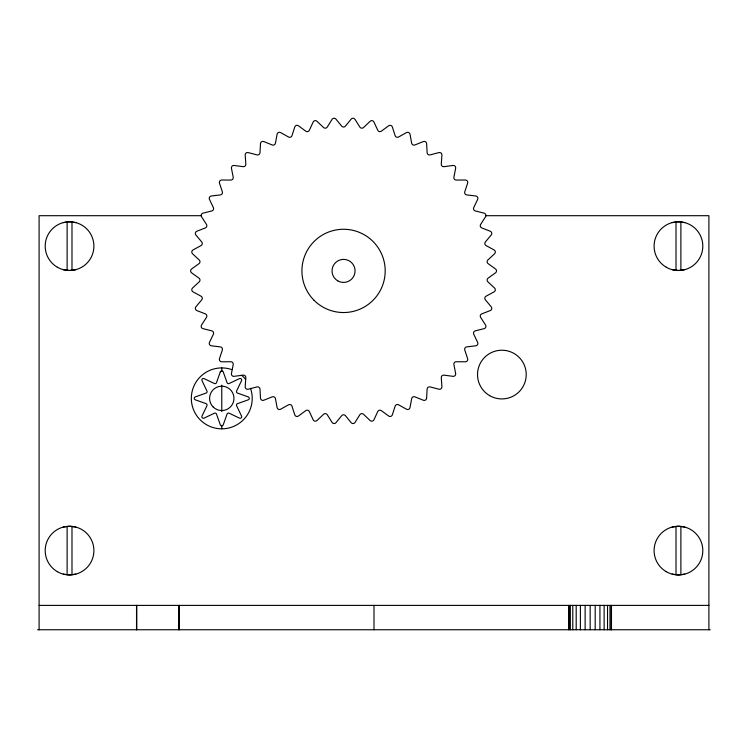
<?xml version="1.0" encoding="UTF-8"?>
<svg xmlns="http://www.w3.org/2000/svg" width="748" height="748" viewBox="0 0 748 748"><rect width="100%" height="100%" fill="white"/><g stroke="black" fill="none" stroke-linecap="round" stroke-linejoin="round"><path stroke-width="1.12" d="M63.243 222.614L69.545 221.782L75.847 222.614M75.847 269.663L69.545 270.496L63.243 269.663M672.153 222.614L678.455 221.782L684.757 222.614M684.757 269.663L678.455 270.496L672.153 269.663M63.243 527.069L69.545 526.237L75.847 527.069M75.847 574.118L69.545 574.95L63.243 574.118M672.153 527.069L678.455 526.237L684.757 527.069M684.757 574.118L678.455 574.95L672.153 574.118M201.296 215.695L39.102 215.695L39.102 629.751M486.022 215.695L708.898 215.695L708.898 629.751M39.102 605.394L708.898 605.394M37.568 629.751L710.207 629.751M680.886 222.1L680.886 270.178M680.886 526.555L680.886 574.632M676.014 222.1L676.014 270.178M676.014 526.555L676.014 574.632M611.471 605.394L611.471 629.751M611.294 605.394L611.294 629.751M609.975 605.394L609.975 629.751M607.535 605.394L607.535 629.751M604.132 605.394L604.132 629.751M599.933 605.394L599.933 629.751M595.193 605.394L595.193 629.751M590.163 605.394L590.163 629.751M585.132 605.394L585.132 629.751M580.392 605.394L580.392 629.751M576.194 605.394L576.194 629.751M572.79 605.394L572.79 629.751M570.35 605.394L570.35 629.751M569.032 605.394L569.032 629.751M568.854 605.394L568.854 629.751M374 605.394L374 629.751M221.773 367.923L221.773 371.373M221.773 385.155L221.773 411.578M221.773 425.369L221.773 428.81M179.146 605.394L179.146 629.751M178.968 605.394L178.968 629.751M136.706 605.394L136.706 629.751M136.529 605.394L136.529 629.751M71.986 222.1L71.986 270.178M71.986 526.555L71.986 574.632M67.114 222.1L67.114 270.178M67.114 526.555L67.114 574.632M250.515 388.315A30.444 30.444 0 0 1 225.176 428.623A30.444 30.444 0 0 1 191.516 394.963A30.444 30.444 0 0 1 231.824 369.624M241.641 375.3A30.444 30.444 0 0 1 245.578 379.386M260.5 143.625L259.977 152.732A2.375 2.375 0 0 1 256.994 154.892L248.177 152.583A2.375 2.375 0 0 0 245.204 155.042L245.821 164.139A2.375 2.375 0 0 1 243.137 166.664L234.096 165.467A2.375 2.375 0 0 0 231.45 168.281L233.208 177.229A2.375 2.375 0 0 1 230.861 180.062L221.745 180.016A2.375 2.375 0 0 0 219.473 183.138L222.343 191.797A2.375 2.375 0 0 1 220.37 194.91L211.319 195.995A2.375 2.375 0 0 0 209.459 199.389L213.386 207.617A2.375 2.375 0 0 1 211.815 210.945L202.97 213.161A2.375 2.375 0 0 0 201.549 216.761L206.476 224.428A2.375 2.375 0 0 1 205.335 227.925L196.846 231.235A2.375 2.375 0 0 0 195.883 234.984L201.736 241.969A2.375 2.375 0 0 1 201.044 245.587L193.031 249.935A2.375 2.375 0 0 0 192.545 253.778L199.23 259.977A2.375 2.375 0 0 1 198.996 263.651L191.591 268.971A2.375 2.375 0 0 0 191.591 272.833L198.996 278.153A2.375 2.375 0 0 1 199.23 281.828L192.545 288.027A2.375 2.375 0 0 0 193.031 291.87L201.044 296.208A2.375 2.375 0 0 1 201.736 299.826L195.883 306.82A2.375 2.375 0 0 0 196.846 310.57L205.335 313.87A2.375 2.375 0 0 1 206.476 317.376L201.549 325.043A2.375 2.375 0 0 0 202.97 328.643L211.815 330.859A2.375 2.375 0 0 1 213.386 334.188L209.459 342.416A2.375 2.375 0 0 0 211.319 345.8L220.37 346.894A2.375 2.375 0 0 1 222.343 350.008L219.473 358.657A2.375 2.375 0 0 0 221.745 361.789L230.861 361.733A2.375 2.375 0 0 1 233.208 364.575L231.45 373.523A2.375 2.375 0 0 0 234.096 376.338L243.137 375.141A2.375 2.375 0 0 1 245.821 377.665L245.204 386.763A2.375 2.375 0 0 0 248.177 389.222L256.994 386.912A2.375 2.375 0 0 1 259.977 389.072L260.5 398.17A2.375 2.375 0 0 0 263.764 400.245L272.216 396.842A2.375 2.375 0 0 1 275.442 398.619L277.106 407.576A2.375 2.375 0 0 0 280.603 409.231L288.56 404.79A2.375 2.375 0 0 1 291.991 406.145L294.759 414.831A2.375 2.375 0 0 0 298.433 416.028L305.782 410.624A2.375 2.375 0 0 1 309.345 411.54L313.178 419.815A2.375 2.375 0 0 0 316.974 420.535L323.585 414.261A2.375 2.375 0 0 1 327.241 414.719L332.084 422.442A2.375 2.375 0 0 0 335.946 422.685L341.714 415.636A2.375 2.375 0 0 1 345.398 415.636L351.167 422.685A2.375 2.375 0 0 0 355.029 422.442L359.863 414.719A2.375 2.375 0 0 1 363.519 414.261L370.129 420.535A2.375 2.375 0 0 0 373.925 419.815L377.768 411.54A2.375 2.375 0 0 1 381.33 410.624L388.68 416.028A2.375 2.375 0 0 0 392.354 414.831L395.122 406.145A2.375 2.375 0 0 1 398.544 404.79L406.51 409.231A2.375 2.375 0 0 0 410.007 407.576L411.662 398.619A2.375 2.375 0 0 1 414.897 396.842L423.349 400.245A2.375 2.375 0 0 0 426.612 398.17L427.136 389.072A2.375 2.375 0 0 1 430.119 386.912L438.936 389.222A2.375 2.375 0 0 0 441.909 386.763L441.283 377.665A2.375 2.375 0 0 1 443.975 375.141L453.008 376.338A2.375 2.375 0 0 0 455.654 373.523L453.896 364.575A2.375 2.375 0 0 1 456.243 361.733L465.359 361.789A2.375 2.375 0 0 0 467.631 358.657L464.77 350.008A2.375 2.375 0 0 1 466.743 346.894L475.793 345.8A2.375 2.375 0 0 0 477.654 342.416L473.727 334.188A2.375 2.375 0 0 1 475.298 330.859L484.134 328.643A2.375 2.375 0 0 0 485.555 325.043L480.627 317.376A2.375 2.375 0 0 1 481.768 313.87L490.267 310.57A2.375 2.375 0 0 0 491.221 306.82L485.377 299.826A2.375 2.375 0 0 1 486.069 296.208L494.082 291.87A2.375 2.375 0 0 0 494.559 288.027L487.883 281.828A2.375 2.375 0 0 1 488.117 278.153L495.522 272.833A2.375 2.375 0 0 0 495.522 268.971L488.117 263.651A2.375 2.375 0 0 1 487.883 259.977L494.559 253.778A2.375 2.375 0 0 0 494.082 249.935L486.069 245.587A2.375 2.375 0 0 1 485.377 241.969L491.221 234.984A2.375 2.375 0 0 0 490.267 231.235L481.768 227.925A2.375 2.375 0 0 1 480.627 224.428L485.555 216.761A2.375 2.375 0 0 0 484.134 213.161L475.298 210.945A2.375 2.375 0 0 1 473.727 207.617L477.654 199.389A2.375 2.375 0 0 0 475.793 195.995L466.743 194.91A2.375 2.375 0 0 1 464.77 191.797L467.631 183.138A2.375 2.375 0 0 0 465.359 180.016L456.243 180.062A2.375 2.375 0 0 1 453.896 177.229L455.654 168.281A2.375 2.375 0 0 0 453.008 165.467L443.975 166.664A2.375 2.375 0 0 1 441.283 164.139L441.909 155.042A2.375 2.375 0 0 0 438.936 152.583L430.119 154.892A2.375 2.375 0 0 1 427.136 152.732L426.612 143.625A2.375 2.375 0 0 0 423.349 141.559L414.897 144.962A2.375 2.375 0 0 1 411.662 143.186L410.007 134.219A2.375 2.375 0 0 0 406.51 132.574L398.544 137.015A2.375 2.375 0 0 1 395.122 135.659L392.354 126.973A2.375 2.375 0 0 0 388.68 125.776L381.33 131.181A2.375 2.375 0 0 1 377.768 130.264L373.925 121.989A2.375 2.375 0 0 0 370.129 121.269L363.519 127.543A2.375 2.375 0 0 1 359.863 127.085L355.029 119.362A2.375 2.375 0 0 0 351.167 119.119L345.398 126.169A2.375 2.375 0 0 1 341.714 126.169L335.946 119.119A2.375 2.375 0 0 0 332.084 119.362L327.241 127.085A2.375 2.375 0 0 1 323.585 127.543L316.974 121.269A2.375 2.375 0 0 0 313.178 121.989L309.345 130.264A2.375 2.375 0 0 1 305.782 131.181L298.433 125.776A2.375 2.375 0 0 0 294.759 126.973L291.991 135.659A2.375 2.375 0 0 1 288.56 137.015L280.603 132.574A2.375 2.375 0 0 0 277.106 134.219L275.442 143.186A2.375 2.375 0 0 1 272.216 144.962L263.764 141.559A2.375 2.375 0 0 0 260.5 143.625M220.333 371.85L216.49 382.658A1.524 1.524 0 0 1 214.396 383.518L204.045 378.6A1.524 1.524 0 0 0 202.007 380.639L207.009 391.185A1.524 1.524 0 0 1 206.252 392.999L195.256 396.926A1.524 1.524 0 0 0 195.256 399.806L206.055 403.649A1.524 1.524 0 0 1 206.925 405.743L202.007 416.094A1.524 1.524 0 0 0 204.045 418.132L214.396 413.214A1.524 1.524 0 0 1 216.49 414.083L220.333 424.883A1.524 1.524 0 0 0 223.213 424.883L227.055 414.083A1.524 1.524 0 0 1 229.15 413.214L239.5 418.132A1.524 1.524 0 0 0 241.539 416.094L236.536 405.547A1.524 1.524 0 0 1 237.294 403.733L248.289 399.806A1.524 1.524 0 0 0 248.289 396.926L237.49 393.083A1.524 1.524 0 0 1 236.62 390.989L241.539 380.639A1.524 1.524 0 0 0 239.5 378.6L229.15 383.518A1.524 1.524 0 0 1 227.14 382.845L223.213 371.85A1.524 1.524 0 0 0 220.333 371.85M489.697 395.664A24.357 24.357 0 0 0 526.227 374.57A24.357 24.357 0 0 0 489.697 353.477A24.357 24.357 0 0 0 489.697 395.664M337.797 280.874A11.51 11.51 0 0 0 355.066 270.898A11.51 11.51 0 0 0 337.797 260.93A11.51 11.51 0 0 0 337.797 280.874M666.272 267.232A24.357 24.357 0 0 0 702.811 246.139A24.357 24.357 0 0 0 666.272 225.045A24.357 24.357 0 0 0 666.272 267.232M57.372 571.687A24.357 24.357 0 0 0 93.902 550.593A24.357 24.357 0 0 0 57.372 529.5A24.357 24.357 0 0 0 57.372 571.687M666.272 571.687A24.357 24.357 0 0 0 702.811 550.593A24.357 24.357 0 0 0 666.272 529.5A24.357 24.357 0 0 0 666.272 571.687M57.372 267.232A24.357 24.357 0 0 0 93.902 246.139A24.357 24.357 0 0 0 57.372 225.045A24.357 24.357 0 0 0 57.372 267.232M314.113 300.341A41.636 41.636 0 0 0 383.771 281.678A41.636 41.636 0 0 0 332.776 230.683A41.636 41.636 0 0 0 314.113 300.341M213.227 407.043A12.174 12.174 0 0 0 233.563 401.433A12.174 12.174 0 0 0 218.538 386.623A12.174 12.174 0 0 0 213.227 407.043"/></g></svg>
